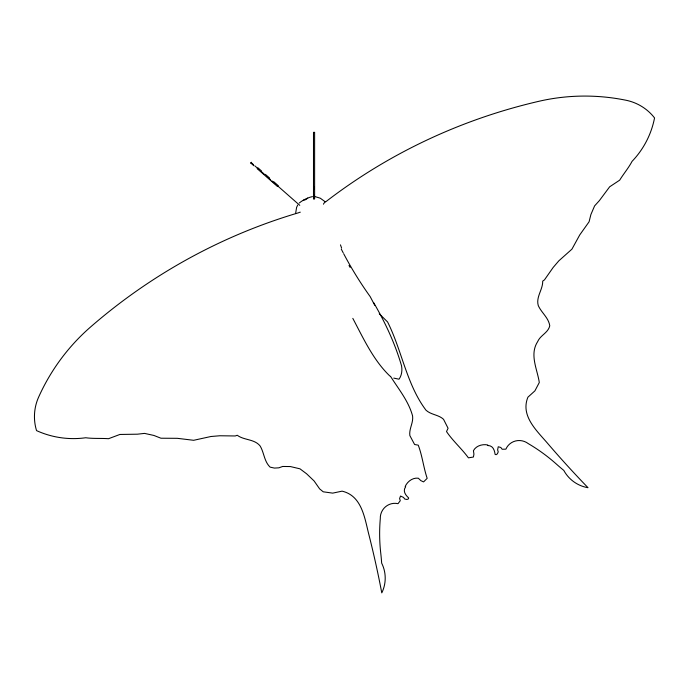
<?xml version="1.0" encoding="UTF-8"?>
<svg xmlns="http://www.w3.org/2000/svg" width="689" height="689" viewBox="0 0 689 689"><rect width="100%" height="100%" fill="white"/><g stroke="black" fill="none" stroke-linecap="round" stroke-linejoin="round"><path stroke-width="1.03" d="M295.693 212.918L296.597 207.415L297.726 205.038M313.495 198.983L313.495 132.503L314.055 132.159L314.615 132.503L314.615 198.983M314.615 132.503L313.495 132.503M299.259 203.005C303.031 199.931 307.69 197.674 312.436 196.589M307.725 198.122L305.752 199.621L303.332 200.258M315.028 196.606L320.282 198.199L325.079 201.688M393.763 378.106L399.034 379.2C401.756 375.376 402.376 370.398 401.549 365.859C395.107 343.63 385.194 322.461 373.567 302.48M250.856 163.104L251.597 162.26L250.796 163.035L253.853 165.739M389.94 376.099C373.369 360.269 363.413 338.394 352.811 318.37M257.91 167.806L261.51 170.975M265.377 174.377L269.485 177.986M273.8 181.775L278.296 185.72M251.227 162.682L253.474 164.662M254.887 165.903L258.978 169.494M261.14 171.397L264.24 174.119M266.376 175.996L270.553 179.665M271.991 180.931L275.678 184.17M277.925 186.142L299.775 205.339M257.169 168.65L277.555 186.564M379.269 313.745L387.571 321.944C401.937 350.443 406.544 384.35 425.983 410.188C431.056 414.89 438.497 414.614 443.535 419.3L448.074 428.265L446.506 431.555C452.914 441.038 461.811 448.772 468.425 457.849L473.429 457.031L473.937 454.12L473.429 450.692C476.099 445.68 482.498 443.888 487.76 444.965L487.648 445.482C493.023 445.464 494.521 450.098 495.107 454.413L496.114 454.688L497.329 453.87L498.233 451.889L497.63 449.917L498.225 446.765L500.8 447.471L502.169 449.254L505.89 449.159A14.779 14.383 26.8 0 1 528.325 443.647A170.459 165.816 26.8 0 1 556.256 463.973A223.744 217.655 26.8 0 0 563.8 470.415A33.201 32.297 26.8 0 0 588.027 487.717C574.04 473.265 560.484 458.392 547.402 443.113C536.516 430.418 520.35 415.725 527.903 397.2L534.914 390.852L539.298 382.507C537.317 369.209 529.324 354.585 537.635 341.666C540.374 335.164 548.125 332.916 549.77 325.794C548.573 317.681 541.485 312.78 538.281 305.606C535.732 296.985 542.966 289.544 542.708 281.112L544.448 279.898L553.181 267.435L558.848 260.821L571.939 249.151L579.733 234.94L589.078 221.798L590.895 214.546L594.598 205.899L599.37 200.628L609.662 186.797L619.669 180.173C623.554 173.843 628.497 168.082 632.054 161.364A91.336 88.847 26.8 0 0 654.55 117.922A47.171 45.887 26.8 0 0 626.068 100.258A203.264 197.734 26.8 0 0 538.824 101.309A566.987 551.562 26.8 0 0 325.888 201.67A5.064 4.926 26.8 0 0 323.451 204.202M390.491 376.272C398.518 389.052 408.629 401.153 412.59 416.001C413.512 422.857 408.921 428.747 409.843 435.569L414.606 444.508L418.249 445.154C422.348 455.894 423.537 467.667 427.18 478.33L423.563 481.912L420.858 480.621L418.318 478.209C412.659 477.443 407.38 481.542 405.166 486.494L405.666 486.701C402.488 491.102 405.494 495.003 408.689 497.983L408.319 498.965L406.932 499.473L404.762 499.051L403.487 497.406L400.524 496.046L399.594 498.543L400.275 500.705L398.018 503.668A14.779 14.598 -90 0 0 380.294 518.653A170.459 168.357 90 0 0 380.759 553.224A223.744 220.988 90 0 1 381.663 563.12A33.201 32.796 -90 0 1 381.784 592.91C378.02 573.084 373.645 553.388 368.675 533.837C364.559 517.456 361.699 495.727 342.08 491.154L332.709 493.126L323.227 491.808L319.644 488.889L314.124 480.982L306.571 473.765L299.965 468.821L290.379 466.556L282.662 466.462L278.838 467.831L274.42 468.081L270.114 467.133C264.128 461.458 264.197 452.785 260.141 445.998C254.474 438.867 244.095 440.409 237.257 435.267L235.233 435.965L219.791 435.767L210.989 436.499L193.643 440.297L177.314 438.316L160.95 438.221L153.88 435.448L144.544 433.398L137.387 434.191L119.895 434.458L108.543 438.704C101.025 438.152 93.351 438.798 85.703 437.756A91.336 90.207 -90 0 1 36.543 430.616A47.171 46.594 -90 0 1 38.61 397.157A203.264 200.766 -90 0 1 90.629 326.93A566.987 560.002 90 0 1 298.595 212.763A5.064 4.995 -90 0 1 300.309 212.186M349.004 265.498L350.115 267.435M374.756 305.305L370.2 296.649A366.359 356.394 26.8 0 1 343.682 253.724M340.452 244.862L341.615 248.066M314.055 186.952L314.055 188.803M314.055 195.28L314.055 198.983M343.191 252.794A366.359 356.394 26.8 0 1 341.27 249.065"/></g></svg>
